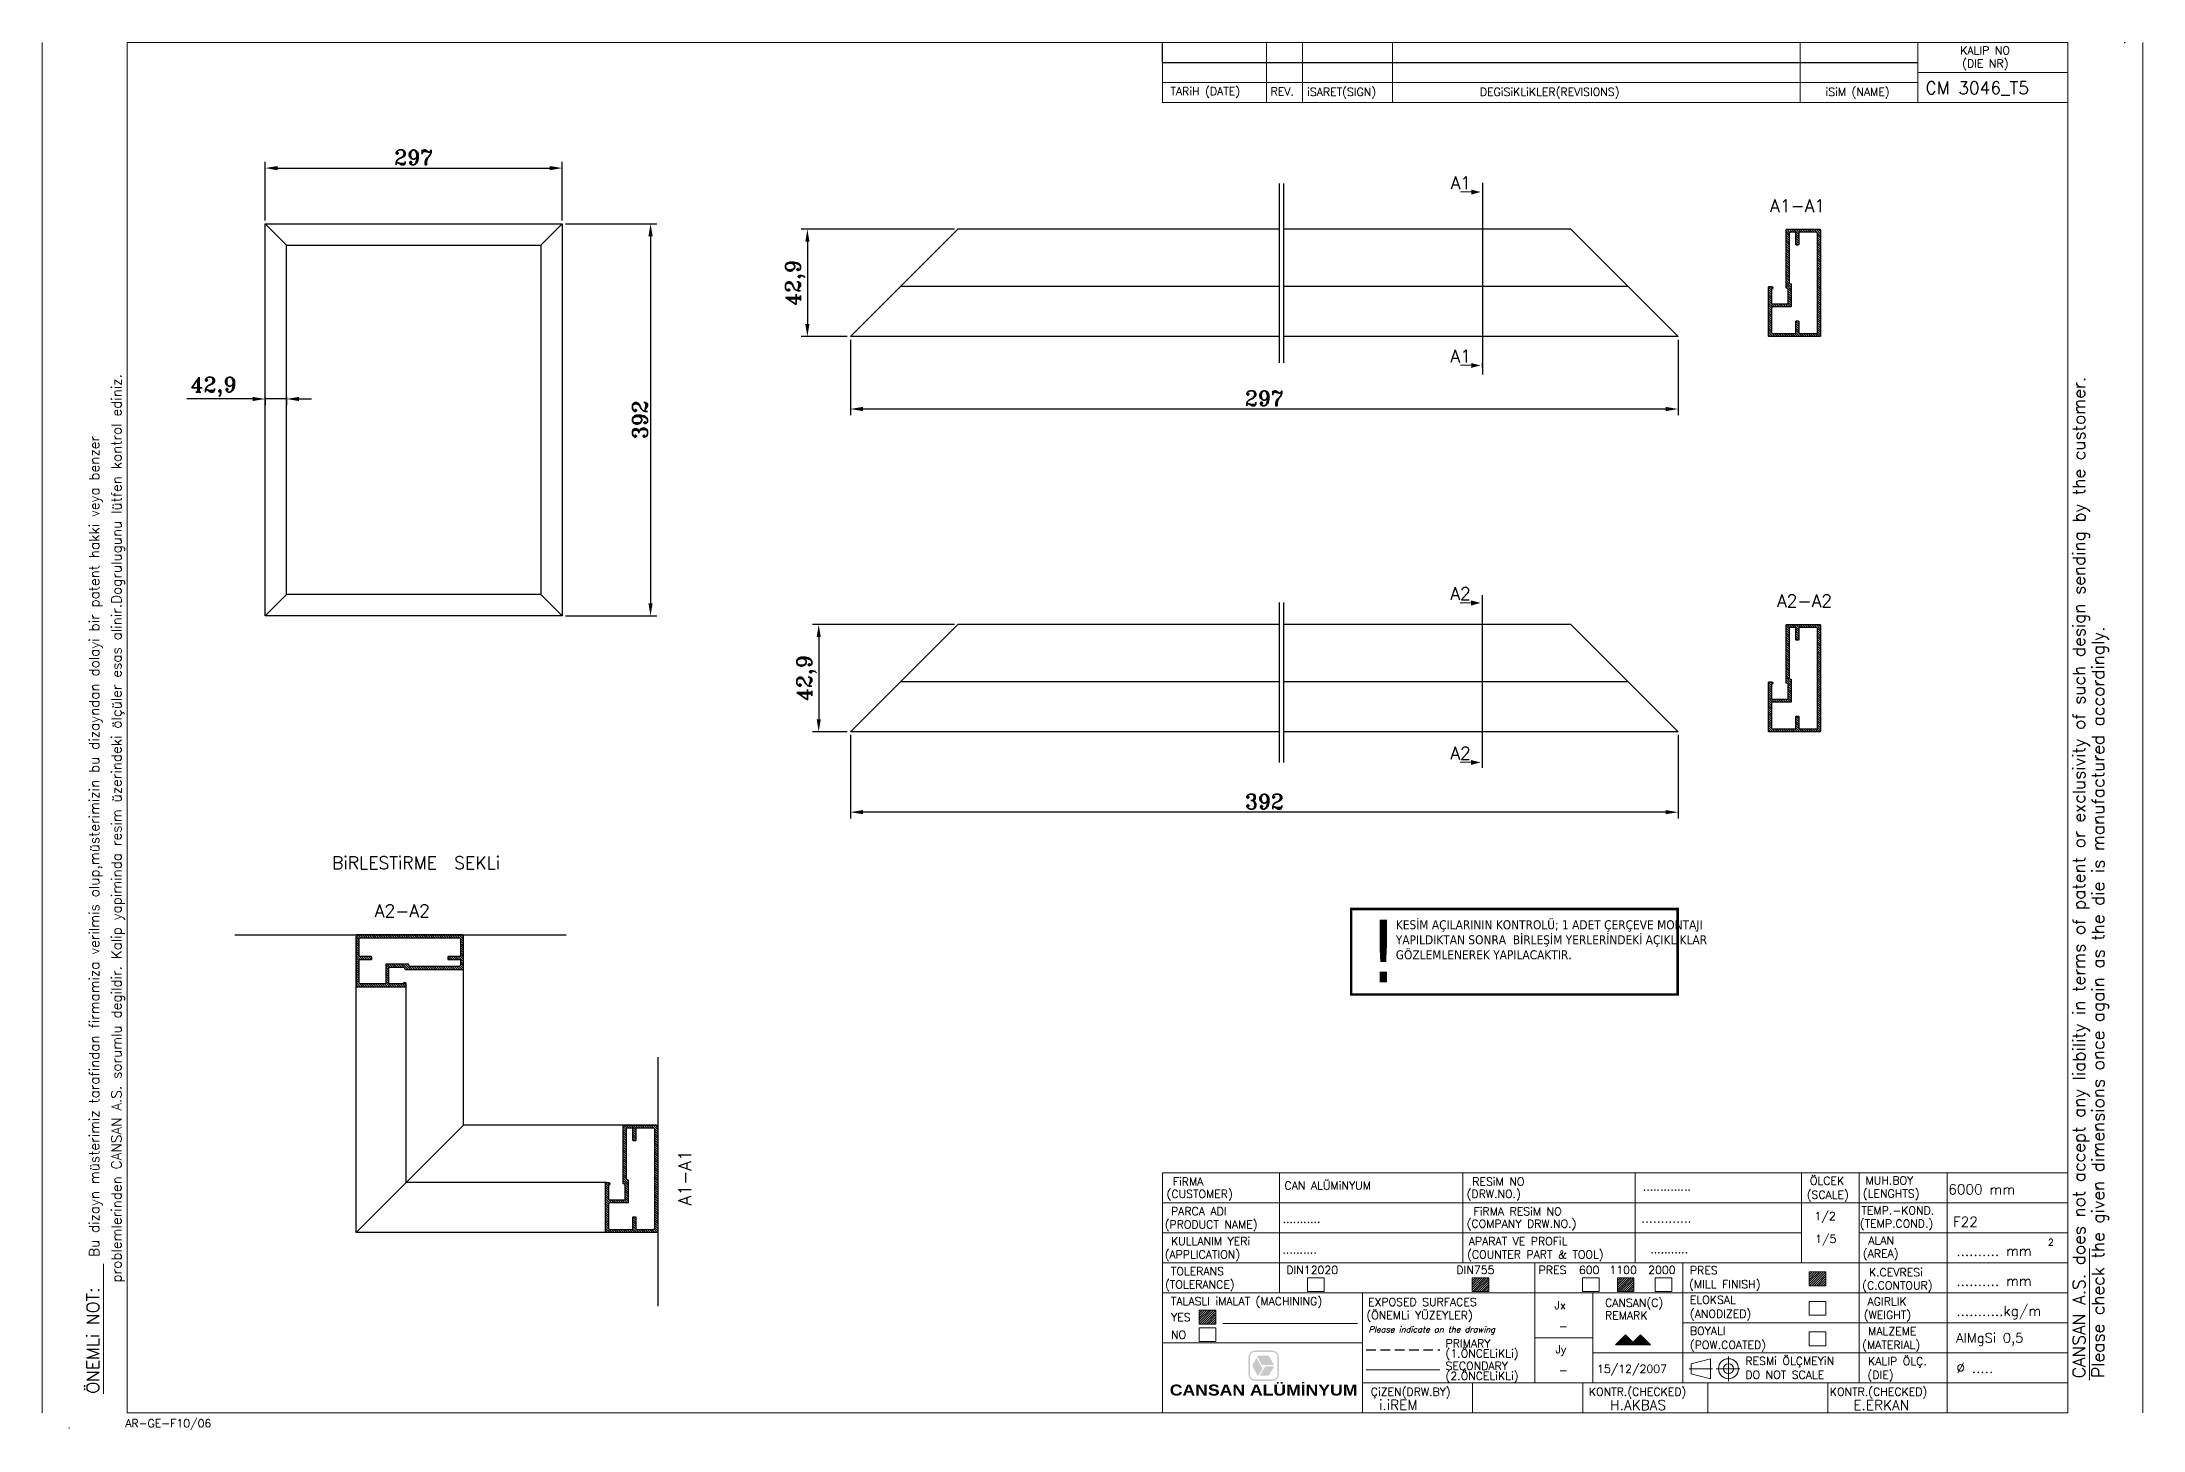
# Model space of a CAD drawing. Header units: millimetres. Extents: x 2483 to 2903, y 1404 to 1682.
import ezdxf

# ---------------------------------------------------------------- set-up
doc = ezdxf.new("R2010")
doc.units = ezdxf.units.MM
doc.header["$LTSCALE"] = 5
doc.linetypes.add('DASHED', pattern=[19.05, 12.7, -6.35])
doc.layers.add('cizgi', color=7, linetype='Continuous', lineweight=20)
doc.layers.add('olcu', color=242, linetype='Continuous', lineweight=18)
doc.layers.add('KESIK', color=150, linetype='DASHED')
doc.styles.add('ROMANT', font='romant.shx', dxfattribs={"height": 3})
doc.dimstyles.new('ISO-25', dxfattribs={"dimtxt": 10, "dimasz": 2.5, "dimexe": 1.25, "dimexo": 0.625, "dimtad": 1, "dimtoh": 1, "dimtxsty": 'ROMANT', "dimcen": 2.5, "dimclrd": 242, "dimclre": 242, "dimclrt": 242, "dimadec": 1, "dimazin": 2, "dimtfac": 1, "dimtmove": 0, "dimatfit": 3, "dimfxl": 0, "dimarcsym": 0})

# ---------------------------------------------------------------- blocks, each defined once
blk = doc.blocks.new('*D70')
at = {"color": 242, "lineweight": -2, "ltscale": 5}
for p, q in [((2665.82, 1565.05), (2637.41, 1565.05)), ((2638.66, 1562.55), (2638.66, 1546.1)), ((2644.37, 1543.6), (2637.41, 1543.6))]:
    blk.add_line(p, q, dxfattribs=at)
at = {"color": 242, "ltscale": 5}
for points in [[(2638.25, 1562.55), (2639.08, 1562.55), (2638.66, 1565.05)], [(2638.25, 1546.1), (2639.08, 1546.1), (2638.66, 1543.6)]]:
    blk.add_solid(points, dxfattribs=at)
at = {"layer": 'Defpoints', "color": 0, "ltscale": 5}
for p in [(2666.45, 1565.05), (2638.66, 1543.6), (2645, 1543.6)]:
    blk.add_point(p, dxfattribs=at)
at = {"color": 242, "ltscale": 5, "insert": (2636.23, 1554.32), "char_height": 3, "attachment_point": 5, "rotation": 90, "style": 'ROMANT'}
blk.add_mtext('{\\fRomanT|b0|i0|c162|p2;42,9}', dxfattribs=at)
blk = doc.blocks.new('*D72')
at = {"color": 242, "lineweight": -2, "ltscale": 5}
for p, q in [((2665.82, 1644.07), (2635.14, 1644.07)), ((2636.39, 1641.57), (2636.39, 1625.12)), ((2644.37, 1622.62), (2635.14, 1622.62))]:
    blk.add_line(p, q, dxfattribs=at)
at = {"color": 242, "ltscale": 5}
for points in [[(2635.98, 1641.57), (2636.81, 1641.57), (2636.39, 1644.07)], [(2635.98, 1625.12), (2636.81, 1625.12), (2636.39, 1622.62)]]:
    blk.add_solid(points, dxfattribs=at)
at = {"layer": 'Defpoints', "color": 0, "ltscale": 5}
for p in [(2666.45, 1644.07), (2636.39, 1622.62), (2645, 1622.62)]:
    blk.add_point(p, dxfattribs=at)
at = {"color": 242, "ltscale": 5, "insert": (2633.96, 1633.35), "char_height": 3, "attachment_point": 5, "rotation": 90, "style": 'ROMANT'}
blk.add_mtext('{\\fRomanT|b0|i0|c162|p2;42,9}', dxfattribs=at)
blk = doc.blocks.new('*D73')
at = {"color": 242, "lineweight": -2, "ltscale": 5}
for p, q in [((2645, 1622), (2645, 1606.89)), ((2810.48, 1622), (2810.48, 1606.89)), ((2807.98, 1608.14), (2647.5, 1608.14))]:
    blk.add_line(p, q, dxfattribs=at)
at = {"color": 242, "ltscale": 5}
for points in [[(2647.5, 1608.56), (2647.5, 1607.72), (2645, 1608.14)], [(2807.98, 1608.56), (2807.98, 1607.72), (2810.48, 1608.14)]]:
    blk.add_solid(points, dxfattribs=at)
at = {"layer": 'Defpoints', "color": 0, "ltscale": 5}
for p in [(2645, 1622.62), (2810.48, 1622.62), (2645, 1608.14)]:
    blk.add_point(p, dxfattribs=at)
at = {"color": 242, "ltscale": 5, "insert": (2727.74, 1610.27), "char_height": 3, "attachment_point": 5, "style": 'ROMANT'}
blk.add_mtext('{\\fRomanT|b0|i0|c162|p2;297}', dxfattribs=at)
blk = doc.blocks.new('*D74')
at = {"color": 242, "lineweight": -2, "ltscale": 5}
for p, q in [((2645, 1542.97), (2645, 1526.28)), ((2810.48, 1542.97), (2810.48, 1526.28)), ((2807.98, 1527.53), (2647.5, 1527.53))]:
    blk.add_line(p, q, dxfattribs=at)
at = {"color": 242, "ltscale": 5}
for points in [[(2647.5, 1527.95), (2647.5, 1527.12), (2645, 1527.53)], [(2807.98, 1527.95), (2807.98, 1527.12), (2810.48, 1527.53)]]:
    blk.add_solid(points, dxfattribs=at)
at = {"layer": 'Defpoints', "color": 0, "ltscale": 5}
for p in [(2645, 1543.6), (2810.48, 1543.6), (2645, 1527.53)]:
    blk.add_point(p, dxfattribs=at)
at = {"color": 242, "ltscale": 5, "insert": (2727.74, 1529.66), "char_height": 3, "attachment_point": 5, "style": 'ROMANT'}
blk.add_mtext('{\\fRomanT|b0|i0|c162|p2;392}', dxfattribs=at)
blk = doc.blocks.new('*D17')
at = {"color": 242, "lineweight": -2, "ltscale": 5}
for p, q in [((2588.02, 1645.19), (2606.29, 1645.19)), ((2605.04, 1642.69), (2605.04, 1569.29)), ((2588.02, 1566.79), (2606.29, 1566.79))]:
    blk.add_line(p, q, dxfattribs=at)
at = {"color": 242, "ltscale": 5}
for points in [[(2604.62, 1642.69), (2605.46, 1642.69), (2605.04, 1645.19)], [(2604.62, 1569.29), (2605.46, 1569.29), (2605.04, 1566.79)]]:
    blk.add_solid(points, dxfattribs=at)
at = {"layer": 'Defpoints', "color": 0, "ltscale": 5}
for p in [(2587.39, 1645.19), (2587.39, 1566.79), (2605.04, 1566.79)]:
    blk.add_point(p, dxfattribs=at)
at = {"color": 242, "ltscale": 5, "insert": (2602.91, 1605.99), "char_height": 3, "attachment_point": 5, "rotation": 90, "style": 'ROMANT'}
blk.add_mtext('{\\fRomanT|b0|i0|c162|p2;392}', dxfattribs=at)
blk = doc.blocks.new('*D18')
at = {"color": 242, "lineweight": -2, "ltscale": 5}
for p, q in [((2527.99, 1645.82), (2527.99, 1657.56)), ((2530.49, 1656.31), (2584.89, 1656.31)), ((2587.39, 1645.82), (2587.39, 1657.56))]:
    blk.add_line(p, q, dxfattribs=at)
at = {"color": 242, "ltscale": 5}
for points in [[(2530.49, 1656.72), (2530.49, 1655.89), (2527.99, 1656.31)], [(2584.89, 1656.72), (2584.89, 1655.89), (2587.39, 1656.31)]]:
    blk.add_solid(points, dxfattribs=at)
at = {"layer": 'Defpoints', "color": 0, "ltscale": 5}
for p in [(2587.39, 1656.31), (2527.99, 1645.19), (2587.39, 1645.19)]:
    blk.add_point(p, dxfattribs=at)
at = {"color": 242, "ltscale": 5, "insert": (2557.69, 1658.43), "char_height": 3, "attachment_point": 5, "style": 'ROMANT'}
blk.add_mtext('{\\fRomanT|b0|i0|c162|p2;297}', dxfattribs=at)
blk = doc.blocks.new('*D14')
at = {"color": 242, "lineweight": -2, "ltscale": 5}
for p, q in [((2525.49, 1610.15), (2512.35, 1610.15)), ((2527.99, 1610.57), (2527.99, 1608.9)), ((2532.28, 1610.15), (2527.99, 1610.15)), ((2532.28, 1610.57), (2532.28, 1608.9)), ((2534.78, 1610.15), (2537.28, 1610.15))]:
    blk.add_line(p, q, dxfattribs=at)
at = {"color": 242, "ltscale": 5}
for points in [[(2525.49, 1610.57), (2525.49, 1609.73), (2527.99, 1610.15)], [(2534.78, 1610.57), (2534.78, 1609.73), (2532.28, 1610.15)]]:
    blk.add_solid(points, dxfattribs=at)
at = {"layer": 'Defpoints', "color": 0, "ltscale": 5}
for p in [(2527.99, 1611.2), (2527.99, 1610.15), (2532.28, 1611.2)]:
    blk.add_point(p, dxfattribs=at)
at = {"color": 242, "ltscale": 5, "insert": (2517.67, 1612.58), "char_height": 3, "attachment_point": 5, "style": 'ROMANT'}
blk.add_mtext('{\\fRomanT|b0|i0|c162|p2;42,9}', dxfattribs=at)

msp = doc.modelspace()

# ---------------------------------------------------------------- hatches: boundary and pattern name
at = {"ltscale": 0.05}
h = msp.add_hatch(dxfattribs=at)
h.set_pattern_fill('ANSI31', color=256, scale=0.1, angle=90, style=0)
h.set_pattern_definition([(135, (2885.06086, 272.01284), (-0.2245064, -0.2245064), [])])
edge = h.paths.add_edge_path()
edge.add_arc((2838.785, 1622.773), 0.15, -90, 0, ccw=False)
edge.add_line((2838.785, 1622.623), (2828.658, 1622.623))
edge.add_arc((2828.658, 1622.748), 0.125, 180, 270, ccw=False)
edge.add_line((2828.533, 1622.748), (2828.533, 1632.473))
edge.add_arc((2828.683, 1632.473), 0.15, 90, 180, ccw=False)
edge.add_line((2828.683, 1632.623), (2829.083, 1632.623))
edge.add_arc((2829.083, 1632.323), 0.3, -80.40593, 90, ccw=False)
edge.add_line((2829.133, 1632.028), (2829.133, 1629.277))
edge.add_arc((2829.258, 1629.277), 0.125, 180, 270)
edge.add_line((2829.258, 1629.152), (2832.313, 1629.152))
edge.add_arc((2832.313, 1629.302), 0.15, 270, 360)
edge.add_line((2832.463, 1629.302), (2832.463, 1632.098))
edge.add_arc((2832.238, 1632.098), 0.225, 360, 450)
edge.add_line((2832.238, 1632.323), (2832.184, 1632.323))
edge.add_arc((2832.184, 1632.473), 0.15, 180, 270, ccw=False)
edge.add_line((2832.034, 1632.473), (2832.034, 1643.925))
edge.add_arc((2832.184, 1643.925), 0.15, 90, 180, ccw=False)
edge.add_line((2832.184, 1644.075), (2838.785, 1644.075))
edge.add_arc((2838.785, 1643.925), 0.15, 0, 90, ccw=False)
edge.add_line((2838.935, 1643.925), (2838.935, 1622.773))
edge = h.paths.add_edge_path(flags=16)
edge.add_line((2833.063, 1633.14), (2833.063, 1628.602))
edge.add_arc((2833.013, 1628.602), 0.05, 270, 360, ccw=False)
edge.add_line((2833.013, 1628.552), (2829.358, 1628.552))
edge.add_arc((2829.358, 1628.327), 0.225, 90, 180)
edge.add_line((2829.133, 1628.327), (2829.133, 1623.448))
edge.add_arc((2829.358, 1623.448), 0.225, 180, 270)
edge.add_line((2829.358, 1623.223), (2833.985, 1623.223))
edge.add_line((2833.985, 1623.223), (2833.985, 1625.619))
edge.add_arc((2834.135, 1625.619), 0.15, 90, 180, ccw=False)
edge.add_line((2834.135, 1625.769), (2834.435, 1625.769))
edge.add_arc((2834.435, 1625.619), 0.15, 0, 90, ccw=False)
edge.add_line((2834.585, 1625.619), (2834.585, 1623.223))
edge.add_line((2834.585, 1623.223), (2838.085, 1623.223))
edge.add_arc((2838.085, 1623.473), 0.25, 270, 360)
edge.add_line((2838.335, 1623.473), (2838.335, 1643.225))
edge.add_arc((2838.085, 1643.225), 0.25, 360, 450)
edge.add_line((2838.085, 1643.475), (2834.585, 1643.475))
edge.add_line((2834.585, 1643.475), (2834.585, 1641.079))
edge.add_arc((2834.435, 1641.079), 0.15, -90, 0, ccw=False)
edge.add_line((2834.435, 1640.929), (2834.135, 1640.929))
edge.add_arc((2834.135, 1641.079), 0.15, 180, 270, ccw=False)
edge.add_line((2833.985, 1641.079), (2833.985, 1643.475))
edge.add_line((2833.985, 1643.475), (2832.884, 1643.475))
edge.add_arc((2832.884, 1643.225), 0.25, 90, 180)
edge.add_line((2832.634, 1643.225), (2832.634, 1633.415))
edge.add_arc((2832.884, 1633.415), 0.25, 180, 270)
edge.add_line((2832.884, 1633.165), (2833.038, 1633.165))
edge.add_arc((2833.038, 1633.14), 0.025, 0, 90, ccw=False)
h = msp.add_hatch(dxfattribs=at)
h.set_pattern_fill('ANSI31', color=256, scale=0.1, angle=90, style=0)
h.set_pattern_definition([(135, (2885.06086, 192.98585), (-0.2245064, -0.2245064), [])])
edge = h.paths.add_edge_path()
edge.add_arc((2838.785, 1543.746), 0.15, -90, 0, ccw=False)
edge.add_line((2838.785, 1543.596), (2828.658, 1543.596))
edge.add_arc((2828.658, 1543.721), 0.125, 180, 270, ccw=False)
edge.add_line((2828.533, 1543.721), (2828.533, 1553.446))
edge.add_arc((2828.683, 1553.446), 0.15, 90, 180, ccw=False)
edge.add_line((2828.683, 1553.596), (2829.083, 1553.596))
edge.add_arc((2829.083, 1553.296), 0.3, -80.40593, 90, ccw=False)
edge.add_line((2829.133, 1553.001), (2829.133, 1550.25))
edge.add_arc((2829.258, 1550.25), 0.125, 180, 270)
edge.add_line((2829.258, 1550.125), (2832.313, 1550.125))
edge.add_arc((2832.313, 1550.275), 0.15, 270, 360)
edge.add_line((2832.463, 1550.275), (2832.463, 1553.071))
edge.add_arc((2832.238, 1553.071), 0.225, 360, 450)
edge.add_line((2832.238, 1553.296), (2832.184, 1553.296))
edge.add_arc((2832.184, 1553.446), 0.15, 180, 270, ccw=False)
edge.add_line((2832.034, 1553.446), (2832.034, 1564.898))
edge.add_arc((2832.184, 1564.898), 0.15, 90, 180, ccw=False)
edge.add_line((2832.184, 1565.048), (2838.785, 1565.048))
edge.add_arc((2838.785, 1564.898), 0.15, 0, 90, ccw=False)
edge.add_line((2838.935, 1564.898), (2838.935, 1543.746))
edge = h.paths.add_edge_path(flags=16)
edge.add_line((2833.063, 1554.113), (2833.063, 1549.575))
edge.add_arc((2833.013, 1549.575), 0.05, 270, 360, ccw=False)
edge.add_line((2833.013, 1549.525), (2829.358, 1549.525))
edge.add_arc((2829.358, 1549.3), 0.225, 90, 180)
edge.add_line((2829.133, 1549.3), (2829.133, 1544.421))
edge.add_arc((2829.358, 1544.421), 0.225, 180, 270)
edge.add_line((2829.358, 1544.196), (2833.985, 1544.196))
edge.add_line((2833.985, 1544.196), (2833.985, 1546.592))
edge.add_arc((2834.135, 1546.592), 0.15, 90, 180, ccw=False)
edge.add_line((2834.135, 1546.742), (2834.435, 1546.742))
edge.add_arc((2834.435, 1546.592), 0.15, 0, 90, ccw=False)
edge.add_line((2834.585, 1546.592), (2834.585, 1544.196))
edge.add_line((2834.585, 1544.196), (2838.085, 1544.196))
edge.add_arc((2838.085, 1544.446), 0.25, 270, 360)
edge.add_line((2838.335, 1544.446), (2838.335, 1564.198))
edge.add_arc((2838.085, 1564.198), 0.25, 360, 450)
edge.add_line((2838.085, 1564.448), (2834.585, 1564.448))
edge.add_line((2834.585, 1564.448), (2834.585, 1562.052))
edge.add_arc((2834.435, 1562.052), 0.15, -90, 0, ccw=False)
edge.add_line((2834.435, 1561.902), (2834.135, 1561.902))
edge.add_arc((2834.135, 1562.052), 0.15, 180, 270, ccw=False)
edge.add_line((2833.985, 1562.052), (2833.985, 1564.448))
edge.add_line((2833.985, 1564.448), (2832.884, 1564.448))
edge.add_arc((2832.884, 1564.198), 0.25, 90, 180)
edge.add_line((2832.634, 1564.198), (2832.634, 1554.388))
edge.add_arc((2832.884, 1554.388), 0.25, 180, 270)
edge.add_line((2832.884, 1554.138), (2833.038, 1554.138))
edge.add_arc((2833.038, 1554.113), 0.025, 0, 90, ccw=False)
h = msp.add_hatch(dxfattribs=at)
h.set_pattern_fill('ANSI31', color=256, scale=0.1, style=0)
h.set_pattern_definition([(315, (1195.5758, 1549.13276), (-0.2245064, -0.2245064), [])])
edge = h.paths.add_edge_path()
edge.add_arc((2546.336, 1502.857), 0.15, 90, 180)
edge.add_line((2546.186, 1502.857), (2546.186, 1492.729))
edge.add_arc((2546.311, 1492.729), 0.125, 180, 270)
edge.add_line((2546.311, 1492.604), (2556.036, 1492.604))
edge.add_arc((2556.036, 1492.754), 0.15, 270, 360)
edge.add_line((2556.186, 1492.754), (2556.186, 1493.154))
edge.add_arc((2555.886, 1493.154), 0.3, 0, 170.40593)
edge.add_line((2555.591, 1493.204), (2552.84, 1493.204))
edge.add_arc((2552.84, 1493.329), 0.125, 180, 270, ccw=False)
edge.add_line((2552.715, 1493.329), (2552.715, 1496.384))
edge.add_arc((2552.865, 1496.384), 0.15, 90, 180, ccw=False)
edge.add_line((2552.865, 1496.534), (2555.661, 1496.534))
edge.add_arc((2555.661, 1496.309), 0.225, 0, 90, ccw=False)
edge.add_line((2555.886, 1496.309), (2555.886, 1496.256))
edge.add_arc((2556.036, 1496.256), 0.15, 180, 270)
edge.add_line((2556.036, 1496.106), (2567.488, 1496.106))
edge.add_arc((2567.488, 1496.256), 0.15, 270, 360)
edge.add_line((2567.638, 1496.256), (2567.638, 1502.857))
edge.add_arc((2567.488, 1502.857), 0.15, 0, 90)
edge.add_line((2567.488, 1503.007), (2546.336, 1503.007))
edge = h.paths.add_edge_path(flags=16)
edge.add_line((2556.703, 1497.134), (2552.165, 1497.134))
edge.add_arc((2552.165, 1497.084), 0.05, 90, 180)
edge.add_line((2552.115, 1497.084), (2552.115, 1493.429))
edge.add_arc((2551.89, 1493.429), 0.225, -90, 0, ccw=False)
edge.add_line((2551.89, 1493.204), (2547.011, 1493.204))
edge.add_arc((2547.011, 1493.429), 0.225, 180, 270, ccw=False)
edge.add_line((2546.786, 1493.429), (2546.786, 1498.057))
edge.add_line((2546.786, 1498.057), (2549.182, 1498.057))
edge.add_arc((2549.182, 1498.207), 0.15, 270, 360)
edge.add_line((2549.332, 1498.207), (2549.332, 1498.507))
edge.add_arc((2549.182, 1498.507), 0.15, 0, 90)
edge.add_line((2549.182, 1498.657), (2546.786, 1498.657))
edge.add_line((2546.786, 1498.657), (2546.786, 1502.157))
edge.add_arc((2547.036, 1502.157), 0.25, 90, 180, ccw=False)
edge.add_line((2547.036, 1502.407), (2566.788, 1502.407))
edge.add_arc((2566.788, 1502.157), 0.25, 0, 90, ccw=False)
edge.add_line((2567.038, 1502.157), (2567.038, 1498.657))
edge.add_line((2567.038, 1498.657), (2564.642, 1498.657))
edge.add_arc((2564.642, 1498.507), 0.15, 90, 180)
edge.add_line((2564.492, 1498.507), (2564.492, 1498.207))
edge.add_arc((2564.642, 1498.207), 0.15, 180, 270)
edge.add_line((2564.642, 1498.057), (2567.038, 1498.057))
edge.add_line((2567.038, 1498.057), (2567.038, 1496.956))
edge.add_arc((2566.788, 1496.956), 0.25, -90, 0, ccw=False)
edge.add_line((2566.788, 1496.706), (2556.978, 1496.706))
edge.add_arc((2556.978, 1496.956), 0.25, 180, 270, ccw=False)
edge.add_line((2556.728, 1496.956), (2556.728, 1497.109))
edge.add_arc((2556.703, 1497.109), 0.025, 360, 450)
h = msp.add_hatch(dxfattribs=at)
h.set_pattern_fill('ANSI31', color=256, scale=0.1, angle=90, style=0)
h.set_pattern_definition([(135, (2652.59425, 92.89463), (-0.2245064, -0.2245064), [])])
edge = h.paths.add_edge_path()
edge.add_arc((2606.318, 1443.655), 0.15, -90, 0, ccw=False)
edge.add_line((2606.318, 1443.505), (2596.191, 1443.505))
edge.add_arc((2596.191, 1443.63), 0.125, 180, 270, ccw=False)
edge.add_line((2596.066, 1443.63), (2596.066, 1453.355))
edge.add_arc((2596.216, 1453.355), 0.15, 90, 180, ccw=False)
edge.add_line((2596.216, 1453.505), (2596.616, 1453.505))
edge.add_arc((2596.616, 1453.205), 0.3, -80.40593, 90, ccw=False)
edge.add_line((2596.666, 1452.909), (2596.666, 1450.158))
edge.add_arc((2596.791, 1450.158), 0.125, 180, 270)
edge.add_line((2596.791, 1450.033), (2599.846, 1450.033))
edge.add_arc((2599.846, 1450.183), 0.15, 270, 360)
edge.add_line((2599.996, 1450.183), (2599.996, 1452.98))
edge.add_arc((2599.771, 1452.98), 0.225, 360, 450)
edge.add_line((2599.771, 1453.205), (2599.718, 1453.205))
edge.add_arc((2599.718, 1453.355), 0.15, 180, 270, ccw=False)
edge.add_line((2599.568, 1453.355), (2599.568, 1464.807))
edge.add_arc((2599.718, 1464.807), 0.15, 90, 180, ccw=False)
edge.add_line((2599.718, 1464.957), (2606.318, 1464.957))
edge.add_arc((2606.318, 1464.807), 0.15, 0, 90, ccw=False)
edge.add_line((2606.468, 1464.807), (2606.468, 1443.655))
edge = h.paths.add_edge_path(flags=16)
edge.add_line((2600.596, 1454.022), (2600.596, 1449.483))
edge.add_arc((2600.546, 1449.483), 0.05, -90, 0, ccw=False)
edge.add_line((2600.546, 1449.433), (2596.891, 1449.433))
edge.add_arc((2596.891, 1449.208), 0.225, 90, 180)
edge.add_line((2596.666, 1449.208), (2596.666, 1444.33))
edge.add_arc((2596.891, 1444.33), 0.225, 180, 270)
edge.add_line((2596.891, 1444.105), (2601.518, 1444.105))
edge.add_line((2601.518, 1444.105), (2601.518, 1446.501))
edge.add_arc((2601.668, 1446.501), 0.15, 90, 180, ccw=False)
edge.add_line((2601.668, 1446.651), (2601.968, 1446.651))
edge.add_arc((2601.968, 1446.501), 0.15, 0, 90, ccw=False)
edge.add_line((2602.118, 1446.501), (2602.118, 1444.105))
edge.add_line((2602.118, 1444.105), (2605.618, 1444.105))
edge.add_arc((2605.618, 1444.355), 0.25, 270, 360)
edge.add_line((2605.868, 1444.355), (2605.868, 1464.107))
edge.add_arc((2605.618, 1464.107), 0.25, 360, 450)
edge.add_line((2605.618, 1464.357), (2602.118, 1464.357))
edge.add_line((2602.118, 1464.357), (2602.118, 1461.961))
edge.add_arc((2601.968, 1461.961), 0.15, -90, 0, ccw=False)
edge.add_line((2601.968, 1461.811), (2601.668, 1461.811))
edge.add_arc((2601.668, 1461.961), 0.15, 180, 270, ccw=False)
edge.add_line((2601.518, 1461.961), (2601.518, 1464.357))
edge.add_line((2601.518, 1464.357), (2600.418, 1464.357))
edge.add_arc((2600.418, 1464.107), 0.25, 90, 180)
edge.add_line((2600.168, 1464.107), (2600.168, 1454.297))
edge.add_arc((2600.418, 1454.297), 0.25, 180, 270)
edge.add_line((2600.418, 1454.047), (2600.571, 1454.047))
edge.add_arc((2600.571, 1454.022), 0.025, 0, 90, ccw=False)
h = msp.add_hatch(color=244, dxfattribs=at)
edge = h.paths.add_edge_path(flags=0)
edge.add_arc((2725.856, 1416.863), 0.5, 150, 210)
edge.add_line((2725.423, 1416.613), (2726.289, 1415.113))
edge.add_arc((2726.722, 1415.363), 0.5, 210, 252.30641)
edge.add_line((2726.57, 1414.886), (2727.385, 1416.297))
edge.add_line((2727.385, 1416.297), (2726.168, 1418.403))
edge.add_line((2726.168, 1418.403), (2725.423, 1417.113))
edge = h.paths.add_edge_path(flags=0)
edge.add_line((2726.845, 1414.863), (2728.336, 1414.863))
edge.add_arc((2728.336, 1415.363), 0.5, 270, 330)
edge.add_line((2728.769, 1415.113), (2729.692, 1416.713))
edge.add_line((2729.692, 1416.713), (2727.913, 1416.713))
edge.add_line((2727.913, 1416.713), (2726.845, 1414.863))
edge = h.paths.add_edge_path(flags=0)
edge.add_arc((2726.722, 1418.363), 0.5, 90, 144.76586)
edge.add_line((2726.314, 1418.651), (2727.26, 1417.013))
edge.add_line((2727.26, 1417.013), (2729.692, 1417.013))
edge.add_line((2729.692, 1417.013), (2728.769, 1418.613))
edge.add_arc((2728.336, 1418.363), 0.5, 30, 90)
edge.add_line((2728.336, 1418.863), (2726.722, 1418.863))
edge = h.paths.add_edge_path()
edge.add_arc((2725.856, 1415.113), 1.3, 180, 270)
edge.add_line((2725.856, 1413.813), (2729.356, 1413.813))
edge.add_arc((2729.356, 1415.113), 1.3, 270, 360)
edge.add_line((2730.656, 1415.113), (2730.656, 1418.613))
edge.add_arc((2729.356, 1418.613), 1.3, 360, 450)
edge.add_line((2729.356, 1419.913), (2725.856, 1419.913))
edge.add_arc((2725.856, 1418.613), 1.3, 90, 180)
edge.add_line((2724.556, 1418.613), (2724.556, 1415.113))
edge = h.paths.add_edge_path(flags=16)
edge.add_arc((2725.856, 1415.113), 1, 180, 270, ccw=False)
edge.add_line((2724.856, 1415.113), (2724.856, 1418.613))
edge.add_arc((2725.856, 1418.613), 1, 90, 180, ccw=False)
edge.add_line((2725.856, 1419.613), (2729.356, 1419.613))
edge.add_arc((2729.356, 1418.613), 1, 0, 90, ccw=False)
edge.add_line((2730.356, 1418.613), (2730.356, 1415.113))
edge.add_arc((2729.356, 1415.113), 1, -90, 0, ccw=False)
edge.add_line((2729.356, 1414.113), (2725.856, 1414.113))
at = {"layer": 'cizgi', "ltscale": 0.05}
h = msp.add_hatch(dxfattribs=at)
h.set_pattern_fill('ANSI31', color=256, scale=0.1, style=0)
h.set_pattern_definition([(45, (1889.06664, 1087.46337), (-0.2245064, 0.2245064), [])])
h.paths.add_polyline_path([(2772.636, 1434.456), (2769.321, 1434.456), (2769.321, 1431.673), (2772.636, 1431.673)])
h = msp.add_hatch(dxfattribs=at)
h.set_pattern_fill('ANSI31', color=256, scale=0.1, style=0)
h.set_pattern_definition([(45, (1918.0578, 1087.46337), (-0.2245064, 0.2245064), [])])
h.paths.add_polyline_path([(2801.627, 1434.456), (2798.312, 1434.456), (2798.312, 1431.673), (2801.627, 1431.673)])
h = msp.add_hatch(dxfattribs=at)
h.set_pattern_fill('ANSI31', color=256, scale=0.1, style=0)
h.set_pattern_definition([(45, (1956.42146, 1088.63267), (-0.2245064, 0.2245064), [])])
h.paths.add_polyline_path([(2839.991, 1435.625), (2836.676, 1435.625), (2836.676, 1432.842), (2839.991, 1432.842)])
h = msp.add_hatch(dxfattribs=at)
h.set_pattern_fill('ANSI31', color=256, scale=0.1, style=0)
h.set_pattern_definition([(45, (1834.4776, 1080.96782), (-0.2245064, 0.2245064), [])])
h.paths.add_polyline_path([(2718.047, 1427.961), (2714.732, 1427.961), (2714.732, 1425.177), (2718.047, 1425.177)])
h = msp.add_hatch(dxfattribs=at)
h.set_pattern_fill('ANSI31', color=256, scale=0.05, style=0)
h.set_pattern_definition([(45, (1928.25241, 1647.47108), (-0.112253202, 0.112253202), [])])
h.paths.add_polyline_path([(2804.96, 1421.005), (2802.96, 1423.005), (2801.46, 1421.505), (2799.96, 1423.005), (2797.96, 1421.005)])
at = {"layer": 'olcu'}
for points in [[(2770.857, 1651.555), (2769.142, 1652.015), (2769.142, 1651.095)], [(2770.827, 1616.877), (2769.112, 1617.337), (2769.112, 1616.417)], [(2770.783, 1569.414), (2769.068, 1569.874), (2769.068, 1568.954)], [(2770.795, 1537.509), (2769.08, 1537.968), (2769.08, 1537.049)]]:
    msp.add_hatch(color=256, dxfattribs=at).paths.add_polyline_path(points)

# ---------------------------------------------------------------- linework, layer by layer
at = {"ltscale": 0.05}
for q in [(2707.393, 1681.407), (2858.393, 1677.407)]:
    msp.add_line((2707.393, 1677.407), q, dxfattribs=at)
at = {"color": 6, "ltscale": 5}
for p, q in [((2730.804, 1617.354), (2730.804, 1653.232)), ((2731.604, 1653.232), (2731.604, 1617.354)), ((2771.352, 1653.346), (2771.352, 1615.033)), ((2771.285, 1570.928), (2771.285, 1536.404)), ((2730.804, 1537.448), (2730.804, 1569.472)), ((2731.604, 1569.472), (2731.604, 1537.448))]:
    msp.add_line(p, q, dxfattribs=at)
at = {"ltscale": 5}
for p, q in [((2532.283, 1640.902), (2527.993, 1645.192)), ((2583.103, 1640.902), (2587.393, 1645.192)), ((2644.996, 1622.623), (2666.448, 1644.075)), ((2730.804, 1644.075), (2666.448, 1644.075)), ((2789.025, 1644.075), (2731.604, 1644.075)), ((2810.477, 1622.623), (2789.025, 1644.075)), ((2730.804, 1632.623), (2654.997, 1632.623)), ((2800.476, 1632.623), (2731.604, 1632.623)), ((2730.804, 1622.623), (2644.996, 1622.623)), ((2810.477, 1622.623), (2731.604, 1622.623)), ((2532.283, 1571.082), (2527.993, 1566.792)), ((2587.393, 1566.792), (2583.103, 1571.082)), ((2644.996, 1543.596), (2666.448, 1565.048)), ((2730.804, 1565.048), (2666.448, 1565.048)), ((2789.025, 1565.048), (2731.604, 1565.048)), ((2810.477, 1543.596), (2789.025, 1565.048)), ((2730.804, 1553.596), (2654.997, 1553.596)), ((2800.476, 1553.596), (2731.604, 1553.596)), ((2730.804, 1543.596), (2644.996, 1543.596)), ((2810.477, 1543.596), (2731.604, 1543.596)), ((2521.915, 1503.007), (2588.181, 1503.007)), ((2546.186, 1443.505), (2546.186, 1502.651)), ((2567.638, 1464.957), (2567.638, 1502.651)), ((2556.186, 1453.505), (2556.186, 1492.754)), ((2606.468, 1478.531), (2606.468, 1428.753)), ((2546.186, 1443.505), (2567.638, 1464.957)), ((2606.16, 1464.957), (2567.638, 1464.957)), ((2596.216, 1453.505), (2556.186, 1453.505)), ((2606.16, 1443.505), (2546.186, 1443.505))]:
    msp.add_line(p, q, dxfattribs=at)
for points in [[(2587.393, 1645.192), (2587.393, 1566.792), (2527.993, 1566.792), (2527.993, 1645.192)], [(2583.103, 1640.902), (2583.103, 1571.082), (2532.283, 1571.082), (2532.283, 1640.902)]]:
    msp.add_lwpolyline(points, close=True, dxfattribs=at)
at = {"ltscale": 0.05}
for points in [[(2838.935, 1622.773, -0.4142136), (2838.785, 1622.623), (2828.658, 1622.623, -0.4142136), (2828.533, 1622.748), (2828.533, 1632.473, -0.4142136), (2828.683, 1632.623), (2829.083, 1632.623, -0.9195949), (2829.133, 1632.028), (2829.133, 1629.277, 0.4142136), (2829.258, 1629.152), (2832.313, 1629.152, 0.4142136), (2832.463, 1629.302), (2832.463, 1632.098, 0.4142136), (2832.238, 1632.323), (2832.184, 1632.323, -0.4142136), (2832.034, 1632.473), (2832.034, 1643.925, -0.4142136), (2832.184, 1644.075), (2838.785, 1644.075, -0.4142136), (2838.935, 1643.925)], [(2833.063, 1633.14), (2833.063, 1628.602, -0.4142136), (2833.013, 1628.552), (2829.358, 1628.552, 0.4142136), (2829.133, 1628.327), (2829.133, 1623.448, 0.4142136), (2829.358, 1623.223), (2833.985, 1623.223), (2833.985, 1625.619, -0.4142136), (2834.135, 1625.769), (2834.435, 1625.769, -0.4142136), (2834.585, 1625.619), (2834.585, 1623.223), (2838.085, 1623.223, 0.4142136), (2838.335, 1623.473), (2838.335, 1643.225, 0.4142136), (2838.085, 1643.475), (2834.585, 1643.475), (2834.585, 1641.079, -0.4142136), (2834.435, 1640.929), (2834.135, 1640.929, -0.4142136), (2833.985, 1641.079), (2833.985, 1643.475), (2832.884, 1643.475, 0.4142136), (2832.634, 1643.225), (2832.634, 1633.415, 0.4142136), (2832.884, 1633.165), (2833.038, 1633.165, -0.4142136)], [(2838.935, 1543.746, -0.4142136), (2838.785, 1543.596), (2828.658, 1543.596, -0.4142136), (2828.533, 1543.721), (2828.533, 1553.446, -0.4142136), (2828.683, 1553.596), (2829.083, 1553.596, -0.9195949), (2829.133, 1553.001), (2829.133, 1550.25, 0.4142136), (2829.258, 1550.125), (2832.313, 1550.125, 0.4142136), (2832.463, 1550.275), (2832.463, 1553.071, 0.4142136), (2832.238, 1553.296), (2832.184, 1553.296, -0.4142136), (2832.034, 1553.446), (2832.034, 1564.898, -0.4142136), (2832.184, 1565.048), (2838.785, 1565.048, -0.4142136), (2838.935, 1564.898)], [(2833.063, 1554.113), (2833.063, 1549.575, -0.4142136), (2833.013, 1549.525), (2829.358, 1549.525, 0.4142136), (2829.133, 1549.3), (2829.133, 1544.421, 0.4142136), (2829.358, 1544.196), (2833.985, 1544.196), (2833.985, 1546.592, -0.4142136), (2834.135, 1546.742), (2834.435, 1546.742, -0.4142136), (2834.585, 1546.592), (2834.585, 1544.196), (2838.085, 1544.196, 0.4142136), (2838.335, 1544.446), (2838.335, 1564.198, 0.4142136), (2838.085, 1564.448), (2834.585, 1564.448), (2834.585, 1562.052, -0.4142136), (2834.435, 1561.902), (2834.135, 1561.902, -0.4142136), (2833.985, 1562.052), (2833.985, 1564.448), (2832.884, 1564.448, 0.4142136), (2832.634, 1564.198), (2832.634, 1554.388, 0.4142136), (2832.884, 1554.138), (2833.038, 1554.138, -0.4142136)], [(2546.336, 1503.007, 0.4142136), (2546.186, 1502.857), (2546.186, 1492.729, 0.4142136), (2546.311, 1492.604), (2556.036, 1492.604, 0.4142136), (2556.186, 1492.754), (2556.186, 1493.154, 0.9195949), (2555.591, 1493.204), (2552.84, 1493.204, -0.4142136), (2552.715, 1493.329), (2552.715, 1496.384, -0.4142136), (2552.865, 1496.534), (2555.661, 1496.534, -0.4142136), (2555.886, 1496.309), (2555.886, 1496.256, 0.4142136), (2556.036, 1496.106), (2567.488, 1496.106, 0.4142136), (2567.638, 1496.256), (2567.638, 1502.857, 0.4142136), (2567.488, 1503.007)], [(2556.703, 1497.134), (2552.165, 1497.134, 0.4142136), (2552.115, 1497.084), (2552.115, 1493.429, -0.4142136), (2551.89, 1493.204), (2547.011, 1493.204, -0.4142136), (2546.786, 1493.429), (2546.786, 1498.057), (2549.182, 1498.057, 0.4142136), (2549.332, 1498.207), (2549.332, 1498.507, 0.4142136), (2549.182, 1498.657), (2546.786, 1498.657), (2546.786, 1502.157, -0.4142136), (2547.036, 1502.407), (2566.788, 1502.407, -0.4142136), (2567.038, 1502.157), (2567.038, 1498.657), (2564.642, 1498.657, 0.4142136), (2564.492, 1498.507), (2564.492, 1498.207, 0.4142136), (2564.642, 1498.057), (2567.038, 1498.057), (2567.038, 1496.956, -0.4142136), (2566.788, 1496.706), (2556.978, 1496.706, -0.4142136), (2556.728, 1496.956), (2556.728, 1497.109, 0.4142136)], [(2606.468, 1443.655, -0.4142136), (2606.318, 1443.505), (2596.191, 1443.505, -0.4142136), (2596.066, 1443.63), (2596.066, 1453.355, -0.4142136), (2596.216, 1453.505), (2596.616, 1453.505, -0.9195949), (2596.666, 1452.909), (2596.666, 1450.158, 0.4142136), (2596.791, 1450.033), (2599.846, 1450.033, 0.4142136), (2599.996, 1450.183), (2599.996, 1452.98, 0.4142136), (2599.771, 1453.205), (2599.718, 1453.205, -0.4142136), (2599.568, 1453.355), (2599.568, 1464.807, -0.4142136), (2599.718, 1464.957), (2606.318, 1464.957, -0.4142136), (2606.468, 1464.807)], [(2600.596, 1454.022), (2600.596, 1449.483, -0.4142136), (2600.546, 1449.433), (2596.891, 1449.433, 0.4142136), (2596.666, 1449.208), (2596.666, 1444.33, 0.4142136), (2596.891, 1444.105), (2601.518, 1444.105), (2601.518, 1446.501, -0.4142136), (2601.668, 1446.651), (2601.968, 1446.651, -0.4142136), (2602.118, 1446.501), (2602.118, 1444.105), (2605.618, 1444.105, 0.4142136), (2605.868, 1444.355), (2605.868, 1464.107, 0.4142136), (2605.618, 1464.357), (2602.118, 1464.357), (2602.118, 1461.961, -0.4142136), (2601.968, 1461.811), (2601.668, 1461.811, -0.4142136), (2601.518, 1461.961), (2601.518, 1464.357), (2600.418, 1464.357, 0.4142136), (2600.168, 1464.107), (2600.168, 1454.297, 0.4142136), (2600.418, 1454.047), (2600.571, 1454.047, -0.4142136)]]:
    msp.add_lwpolyline(points, format="xyb", close=True, dxfattribs=at)
at = {"color": 1, "const_width": 0.5}
msp.add_lwpolyline([(2745.092, 1508.159), (2810.357, 1508.159), (2810.357, 1491.065), (2745.092, 1491.065)], close=True, dxfattribs=at)
at = {"layer": 'cizgi'}
for p, q in [((2483.393, 1407.407), (2483.393, 1681.407)), ((2500.393, 1681.407), (2500.393, 1407.407)), ((2888.393, 1681.407), (2500.393, 1681.407)), ((2728.153, 1681.407), (2728.153, 1669.407)), ((2735.393, 1681.407), (2735.393, 1669.407)), ((2753.393, 1681.407), (2753.393, 1669.407)), ((2834.866, 1681.407), (2834.866, 1669.407)), ((2858.393, 1669.407), (2858.393, 1681.407)), ((2888.393, 1407.407), (2888.393, 1681.407)), ((2903.393, 1681.407), (2903.393, 1407.407)), ((2903.393, 1407.407), (2903.393, 1681.407)), ((2707.393, 1669.407), (2707.393, 1677.407)), ((2707.393, 1673.407), (2858.393, 1673.407)), ((2888.393, 1675.407), (2858.393, 1675.407)), ((2888.393, 1669.407), (2858.393, 1669.407)), ((2888.393, 1441.407), (2888.393, 1617.49)), ((2888.393, 1466.407), (2888.393, 1456.407)), ((2707.393, 1455.407), (2888.393, 1455.407)), ((2707.393, 1455.407), (2707.393, 1407.407)), ((2730.757, 1455.407), (2730.757, 1431.407)), ((2767.393, 1455.407), (2767.393, 1437.407)), ((2801.893, 1455.407), (2801.893, 1437.407)), ((2835.132, 1455.407), (2835.132, 1437.407)), ((2846.657, 1455.407), (2846.657, 1413.407)), ((2864.251, 1455.407), (2864.251, 1407.407)), ((2707.393, 1449.407), (2888.393, 1449.407)), ((2880.393, 1449.407), (2888.393, 1449.407)), ((2707.393, 1443.407), (2835.132, 1443.407)), ((2846.657, 1443.407), (2888.393, 1443.407)), ((2495.687, 1411.254), (2495.687, 1437.2)), ((2707.393, 1437.407), (2888.393, 1437.407)), ((2781.801, 1437.407), (2781.801, 1413.407)), ((2811.393, 1437.407), (2811.393, 1413.407)), ((2892.705, 1413.953), (2892.705, 1440.274)), ((2892.705, 1413.953), (2892.705, 1440.274)), ((2707.393, 1431.407), (2888.393, 1431.407)), ((2747.393, 1431.407), (2747.393, 1407.407)), ((2793.393, 1431.407), (2793.393, 1413.407)), ((2811.393, 1425.407), (2888.393, 1425.407)), ((2707.393, 1421.407), (2747.393, 1421.407)), ((2781.801, 1422.421), (2793.393, 1422.421)), ((2748.122, 1416.019), (2762.812, 1416.019)), ((2793.393, 1419.407), (2810.393, 1419.407)), ((2810.393, 1419.407), (2888.393, 1419.407)), ((2747.393, 1413.407), (2888.393, 1413.407)), ((2769.325, 1413.407), (2769.325, 1407.407)), ((2791.393, 1413.407), (2791.393, 1407.407)), ((2816.393, 1413.407), (2816.393, 1407.407)), ((2840.393, 1413.407), (2840.393, 1407.407)), ((2500.393, 1407.407), (2888.393, 1407.407))]:
    msp.add_line(p, q, dxfattribs=at)
at = {"layer": 'cizgi', "ltscale": 0.05}
for p, q in [((2899.61, 1681.407), (2899.844, 1681.407)), ((2899.728, 1681.297), (2899.728, 1681.519)), ((2858.393, 1669.407), (2707.393, 1669.407)), ((2805.859, 1434.442), (2805.873, 1434.456)), ((2812.702, 1416.259), (2817.312, 1416.259)), ((2822.813, 1416.259), (2818.087, 1416.259)), ((2820.53, 1418.715), (2820.53, 1413.747)), ((2488.873, 1404.395), (2488.728, 1404.395)), ((2488.8, 1404.32), (2488.8, 1404.47))]:
    msp.add_line(p, q, dxfattribs=at)
at = {"layer": 'cizgi', "ltscale": 0.005}
msp.add_line((2719.475, 1425.274), (2746.34, 1425.274), dxfattribs=at)
at = {"layer": 'cizgi'}
for points in [[(2736.357, 1434.456), (2739.672, 1434.456), (2739.672, 1431.673), (2736.357, 1431.673)], [(2769.321, 1434.456), (2772.636, 1434.456), (2772.636, 1431.673), (2769.321, 1431.673)], [(2791.358, 1434.456), (2794.673, 1434.456), (2794.673, 1431.673), (2791.358, 1431.673)], [(2798.326, 1434.456), (2801.641, 1434.456), (2801.641, 1431.673), (2798.326, 1431.673)], [(2805.859, 1434.456), (2809.174, 1434.456), (2809.174, 1431.673), (2805.859, 1431.673)], [(2836.676, 1435.625), (2839.991, 1435.625), (2839.991, 1432.842), (2836.676, 1432.842)], [(2836.676, 1429.723), (2839.991, 1429.723), (2839.991, 1426.94), (2836.676, 1426.94)], [(2714.732, 1427.961), (2718.047, 1427.961), (2718.047, 1425.177), (2714.732, 1425.177)], [(2714.732, 1424.461), (2718.047, 1424.461), (2718.047, 1421.677), (2714.732, 1421.677)], [(2836.676, 1423.598), (2839.991, 1423.598), (2839.991, 1420.815), (2836.676, 1420.815)]]:
    msp.add_lwpolyline(points, close=True, dxfattribs=at)
at = {"layer": 'cizgi', "ltscale": 0.05}
for points in [[(2797.96, 1421.005), (2799.96, 1423.005), (2801.46, 1421.505), (2802.96, 1423.005), (2804.96, 1421.005)], [(2813.045, 1417.259), (2816.953, 1418.259), (2816.953, 1414.259), (2813.045, 1415.259)]]:
    msp.add_lwpolyline(points, close=True, dxfattribs=at)
for radius in [2, 0.997]:
    msp.add_circle((2820.53, 1416.259), radius, dxfattribs=at)
at = {"layer": 'KESIK', "color": 1, "ltscale": 0.03}
msp.add_line((2748.122, 1420.019), (2762.812, 1420.019), dxfattribs=at)
at = {"layer": 'olcu'}
for p, q in [((2769.142, 1651.555), (2766.964, 1651.555)), ((2769.142, 1651.095), (2770.857, 1651.555)), ((2771.352, 1652.015), (2771.352, 1651.095)), ((2771.322, 1617.337), (2771.322, 1616.417)), ((2769.112, 1616.877), (2766.933, 1616.877)), ((2769.112, 1616.417), (2770.827, 1616.877)), ((2769.068, 1569.414), (2766.89, 1569.414)), ((2769.068, 1568.954), (2770.783, 1569.414)), ((2771.278, 1569.874), (2771.278, 1568.954)), ((2769.08, 1537.509), (2766.902, 1537.509)), ((2769.08, 1537.049), (2770.795, 1537.509)), ((2771.29, 1537.968), (2771.29, 1537.049))]:
    msp.add_line(p, q, dxfattribs=at)

# ---------------------------------------------------------------- texts
at = {"color": 7, "style": 'ROMANT'}
for s, p in [('.......... mm', (2866.073, 1438.816)), ('.......... mm', (2866.073, 1432.816)), ('...........kg/m', (2866.073, 1426.816))]:
    msp.add_text(s, height=2, dxfattribs=at).set_placement(p)
at = {"color": 1, "insert": (2748.555, 1506.029), "char_height": 12.5, "width": 4.34175, "attachment_point": 1, "style": 'ROMANT'}
msp.add_mtext('{\\fTahoma|b0|i0|c162|p32;!}', dxfattribs=at)
at = {"insert": (2754.026, 1505.918), "char_height": 1.8, "width": 62.27127, "attachment_point": 1, "style": 'ROMANT'}
msp.add_mtext('{\\fTahoma|b0|i0|c162|p32;KESİM AÇILARININ KONTROLÜ; 1 ADET ÇERÇEVE MONTAJI YAPILDIKTAN SONRA  BİRLEŞİM YERLERİNDEKİ AÇIKLIKLAR GÖZLEMLENEREK YAPILACAKTIR. }', dxfattribs=at)
at = {"color": 244, "ltscale": 0.05, "insert": (2708.838, 1413.091), "char_height": 2.2, "width": 37.00808, "attachment_point": 1}
msp.add_mtext('{\\fArial Black|b0|i0|c0|p34;CANSAN AL\\fArial Black|b0|i0|c162|p34;Ü\\fArial Black|b0|i0|c0|p34;M\\fArial Black|b0|i0|c162|p34;İNYUM}', dxfattribs=at)
at = {"layer": 'cizgi', "style": 'ROMANT'}
for s, height, p in [('KALIP NO', 1.6, (2866.855, 1679.029)), ('(DIE NR)', 1.6, (2867.252, 1676.428)), ('TARiH (DATE)', 1.6, (2708.973, 1670.868)), ('REV.', 1.6, (2728.996, 1670.828)), ('iSARET(SIGN)', 1.6, (2736.303, 1670.752)), ('DEGiSiKLiKLER(REVISIONS)', 1.6, (2770.828, 1670.752)), ('iSiM (NAME)', 1.6, (2839.927, 1670.752)), ('CM 3046_T5', 2.5, (2859.923, 1671.104)), ('FiRMA', 1.6, (2709.457, 1452.867)), ('CAN ALÜMiNYUM', 1.6, (2731.776, 1452.071)), ('RESiM NO', 1.6, (2769.313, 1452.867)), ('ÖLCEK', 1.6, (2836.806, 1453.036)), ('MUH.BOY', 1.6, (2847.935, 1453.087)), ('(CUSTOMER)', 1.6, (2708.206, 1450.402)), ('(DRW.NO.)', 1.6, (2768.183, 1450.402)), ('..............', 1.6, (2803.416, 1451.859)), ('(SCALE)', 1.6, (2836.158, 1450.234)), ('(LENGHTS)', 1.6, (2847.392, 1450.465)), ('6000 mm', 2, (2864.477, 1451.103)), ('(PRODUCT NAME)', 1.6, (2707.812, 1444.29)), ('PARCA ADI', 1.6, (2709.078, 1446.944)), ('...........', 1.6, (2731.405, 1445.446)), ('(COMPANY DRW.NO.)', 1.6, (2768.183, 1444.449)), ('FiRMA RESiM NO', 1.6, (2769.567, 1446.914)), ('.............', 1.8, (2803.112, 1445.482)), ('1/2', 1.6, (2837.72, 1445.986)), ('(TEMP.COND.)', 1.6, (2846.786, 1444.465)), ('TEMP.-KOND.', 1.6, (2847.111, 1447.087)), (' F22', 2, (2864.037, 1444.619)), ('KULLANIM YERi', 1.6, (2709.078, 1440.944)), ('APARAT VE PROFiL', 1.6, (2768.594, 1440.944)), ('1/5', 1.6, (2837.851, 1441.416)), ('ALAN', 1.6, (2848.485, 1441.087)), ('2', 1.28, (2884.427, 1440.917)), ('(APPLICATION)', 1.6, (2707.812, 1438.29)), ('TOLERANS', 1.6, (2709.057, 1434.944)), ('..........', 1.6, (2731.368, 1439.275)), ('..........', 1.6, (2731.368, 1439.275)), ('DIN12020', 1.6, (2732.134, 1435.198)), ('DIN755', 1.6, (2766.134, 1435.198)), ('(COUNTER PART & TOOL)', 1.6, (2768.275, 1438.29)), ('PRES', 1.6, (2782.577, 1435.198)), ('600', 1.6, (2790.629, 1435.198)), ('1100', 1.6, (2796.726, 1435.198)), ('2000', 1.6, (2804.481, 1435.198)), ('...........', 1.6, (2804.908, 1439.32)), ('PRES', 1.6, (2812.817, 1435.141)), ('(AREA)', 1.6, (2847.392, 1438.465)), ('(TOLERANCE)', 1.6, (2707.888, 1432.29)), ('(MILL FINISH)', 1.6, (2812.663, 1432.343)), ('(C.CONTOUR)', 1.6, (2847.262, 1432.11)), ('K.CEVRESi', 1.6, (2848.615, 1434.732)), ('TALASLI iMALAT (MACHINING)', 1.6, (2709.057, 1428.944)), ('(ÖNEMLi YÜZEYLER)', 1.6, (2748.145, 1426.14)), ('EXPOSED SURFACES', 1.6, (2748.465, 1428.793)), ('Jx', 1.6, (2785.747, 1428.185)), ('CANSAN(C)', 1.6, (2795.84, 1428.648)), ('ELOKSAL', 1.6, (2812.817, 1429.235)), ('(ANODIZED)', 1.6, (2812.817, 1426.437)), ('(WEIGHT)', 1.6, (2847.57, 1426.212)), ('AGIRLIK', 1.6, (2848.331, 1428.897)), ('YES', 1.6, (2709.085, 1425.739)), ('NO', 1.6, (2709.085, 1422.239)), ('-', 1.6, (2786.624, 1423.958)), ('REMARK', 1.6, (2795.84, 1426.118)), ('BOYALI', 1.6, (2812.817, 1423.022)), ('MALZEME', 1.6, (2848.444, 1422.943)), ('PRIMARY', 1.6, (2763.97, 1420.518)), ('(1.ÖNCELiKLi)', 1.6, (2763.97, 1418.513)), ('Jy', 1.6, (2785.936, 1419.365)), ('(POW.COATED)', 1.6, (2812.817, 1420.224)), ('(MATERIAL)', 1.6, (2847.26, 1420.203)), ('AlMgSi 0,5', 1.92, (2866.061, 1421.464)), ('SECONDARY', 1.6, (2763.97, 1416.012)), ('(2.ÖNCELiKLi)', 1.6, (2763.97, 1414.007)), ('-', 1.6, (2786.624, 1415.138)), ('15/12/2007', 1.6, (2794.25, 1415.43)), ('RESMi ÖLÇMEYiN', 1.6, (2823.91, 1417.003)), ('DO NOT SCALE', 1.6, (2823.91, 1414.245)), ('(DIE)', 1.6, (2848.332, 1414.203)), ('KALIP ÖLÇ.', 1.6, (2848.444, 1416.943)), ('%%C .....', 2, (2866.091, 1415.414)), ('ÇiZEN(DRW.BY)', 1.6, (2749.02, 1410.838)), ('KONTR.(CHECKED)', 1.6, (2792.626, 1410.838)), ('KONTR.(CHECKED)', 1.6, (2840.789, 1410.838)), ('i.iREM', 2, (2750.677, 1408.002)), ('H.AKBAS', 2, (2796.894, 1407.992)), ('E.ERKAN', 2, (2845.498, 1407.992)), ('AR-GE-F10/06', 1.6, (2500.032, 1404.538))]:
    msp.add_text(s, height=height, dxfattribs=at).set_placement(p)
for s, height, p in [('problemlerinden CANSAN A.S. sorumlu degildir. Kalip yapiminda resim üzerindeki ölçüler esas alinir.Dogrulugunu lütfen kontrol ediniz.', 2, (2499.271, 1433.485)), ('CANSAN A.S. does not accept any liability in terms of patent or exclusivity of such design sending by the customer.', 2.5, (2891.847, 1414.352)), (' Bu dizayn müsterimiz tarafindan firmamiza verilmis olup,müsterimizin bu dizayndan dolayi bir patent hakki veya benzer', 2, (2494.828, 1437.227)), ('Please check the given dimensions once again as the die is manufactured accordingly.', 2.5, (2895.662, 1414.426)), ('ÖNEMLi NOT:', 2.5, (2494.828, 1411.277))]:
    msp.add_text(s, height=height, rotation=90, dxfattribs=at).set_placement(p)
at = {"layer": 'cizgi', "style": 'ROMANT', "oblique": 15}
msp.add_text('Please indicate on the drawing', height=1.2, dxfattribs=at).set_placement((2748.584, 1423.513))
at = {"layer": 'olcu', "style": 'ROMANT'}
for s, p in [('A1', (2764.972, 1652.13)), ('A1-A1', (2828.838, 1647.531)), ('A1', (2764.942, 1617.452)), ('A2', (2764.898, 1569.989)), ('A2-A2', (2830.219, 1568.535)), ('A2', (2764.91, 1538.084)), ('BiRLESTiRME  SEKLi', (2541.364, 1516.167)), ('A2-A2', (2549.913, 1506.549))]:
    msp.add_text(s, height=2.52, dxfattribs=at).set_placement(p)
msp.add_text('A1-A1', height=2.52, rotation=90, dxfattribs=at).set_placement((2613.18, 1448.947))

# ---------------------------------------------------------------- dimensions: what is measured, and where the dimension line sits
at = {"ltscale": 5}
for base, p1, p2, text, picture, middle in [((2587.393, 1656.306), (2527.993, 1645.192), (2587.393, 1645.192), '{\\fRomanT|b0|i0|c162|p2;297}', '*D18', (2557.693, 1658.431)), ((2644.996, 1608.14), (2810.477, 1622.623), (2644.996, 1622.623), '{\\fRomanT|b0|i0|c162|p2;297}', '*D73', (2727.737, 1610.265)), ((2527.993, 1610.151), (2532.283, 1611.199), (2527.993, 1611.199), '{\\fRomanT|b0|i0|c162|p2;42,9}', '*D14', (2517.67, 1612.585)), ((2644.996, 1527.534), (2810.477, 1543.596), (2644.996, 1543.596), '{\\fRomanT|b0|i0|c162|p2;392}', '*D74', (2727.737, 1529.659))]:
    dim = msp.add_linear_dim(base=base, p1=p1, p2=p2, text=text, dimstyle='ISO-25', dxfattribs=at)
    dim.commit()
    dim.dimension.update_dxf_attribs({"geometry": picture, "text_midpoint": middle})
for base, p1, p2, text, picture, middle in [((2605.039, 1566.792), (2587.393, 1645.192), (2587.393, 1566.792), '{\\fRomanT|b0|i0|c162|p2;392}', '*D17', (2602.914, 1605.992)), ((2636.392, 1622.623), (2666.448, 1644.075), (2644.996, 1622.623), '{\\fRomanT|b0|i0|c162|p2;42,9}', '*D72', (2633.958, 1633.349)), ((2638.662, 1543.596), (2666.448, 1565.048), (2644.996, 1543.596), '{\\fRomanT|b0|i0|c162|p2;42,9}', '*D70', (2636.228, 1554.322))]:
    dim = msp.add_linear_dim(base=base, p1=p1, p2=p2, angle=90, text=text, dimstyle='ISO-25', dxfattribs=at)
    dim.commit()
    dim.dimension.update_dxf_attribs({"geometry": picture, "text_midpoint": middle})

doc.saveas('drawing.dxf')
